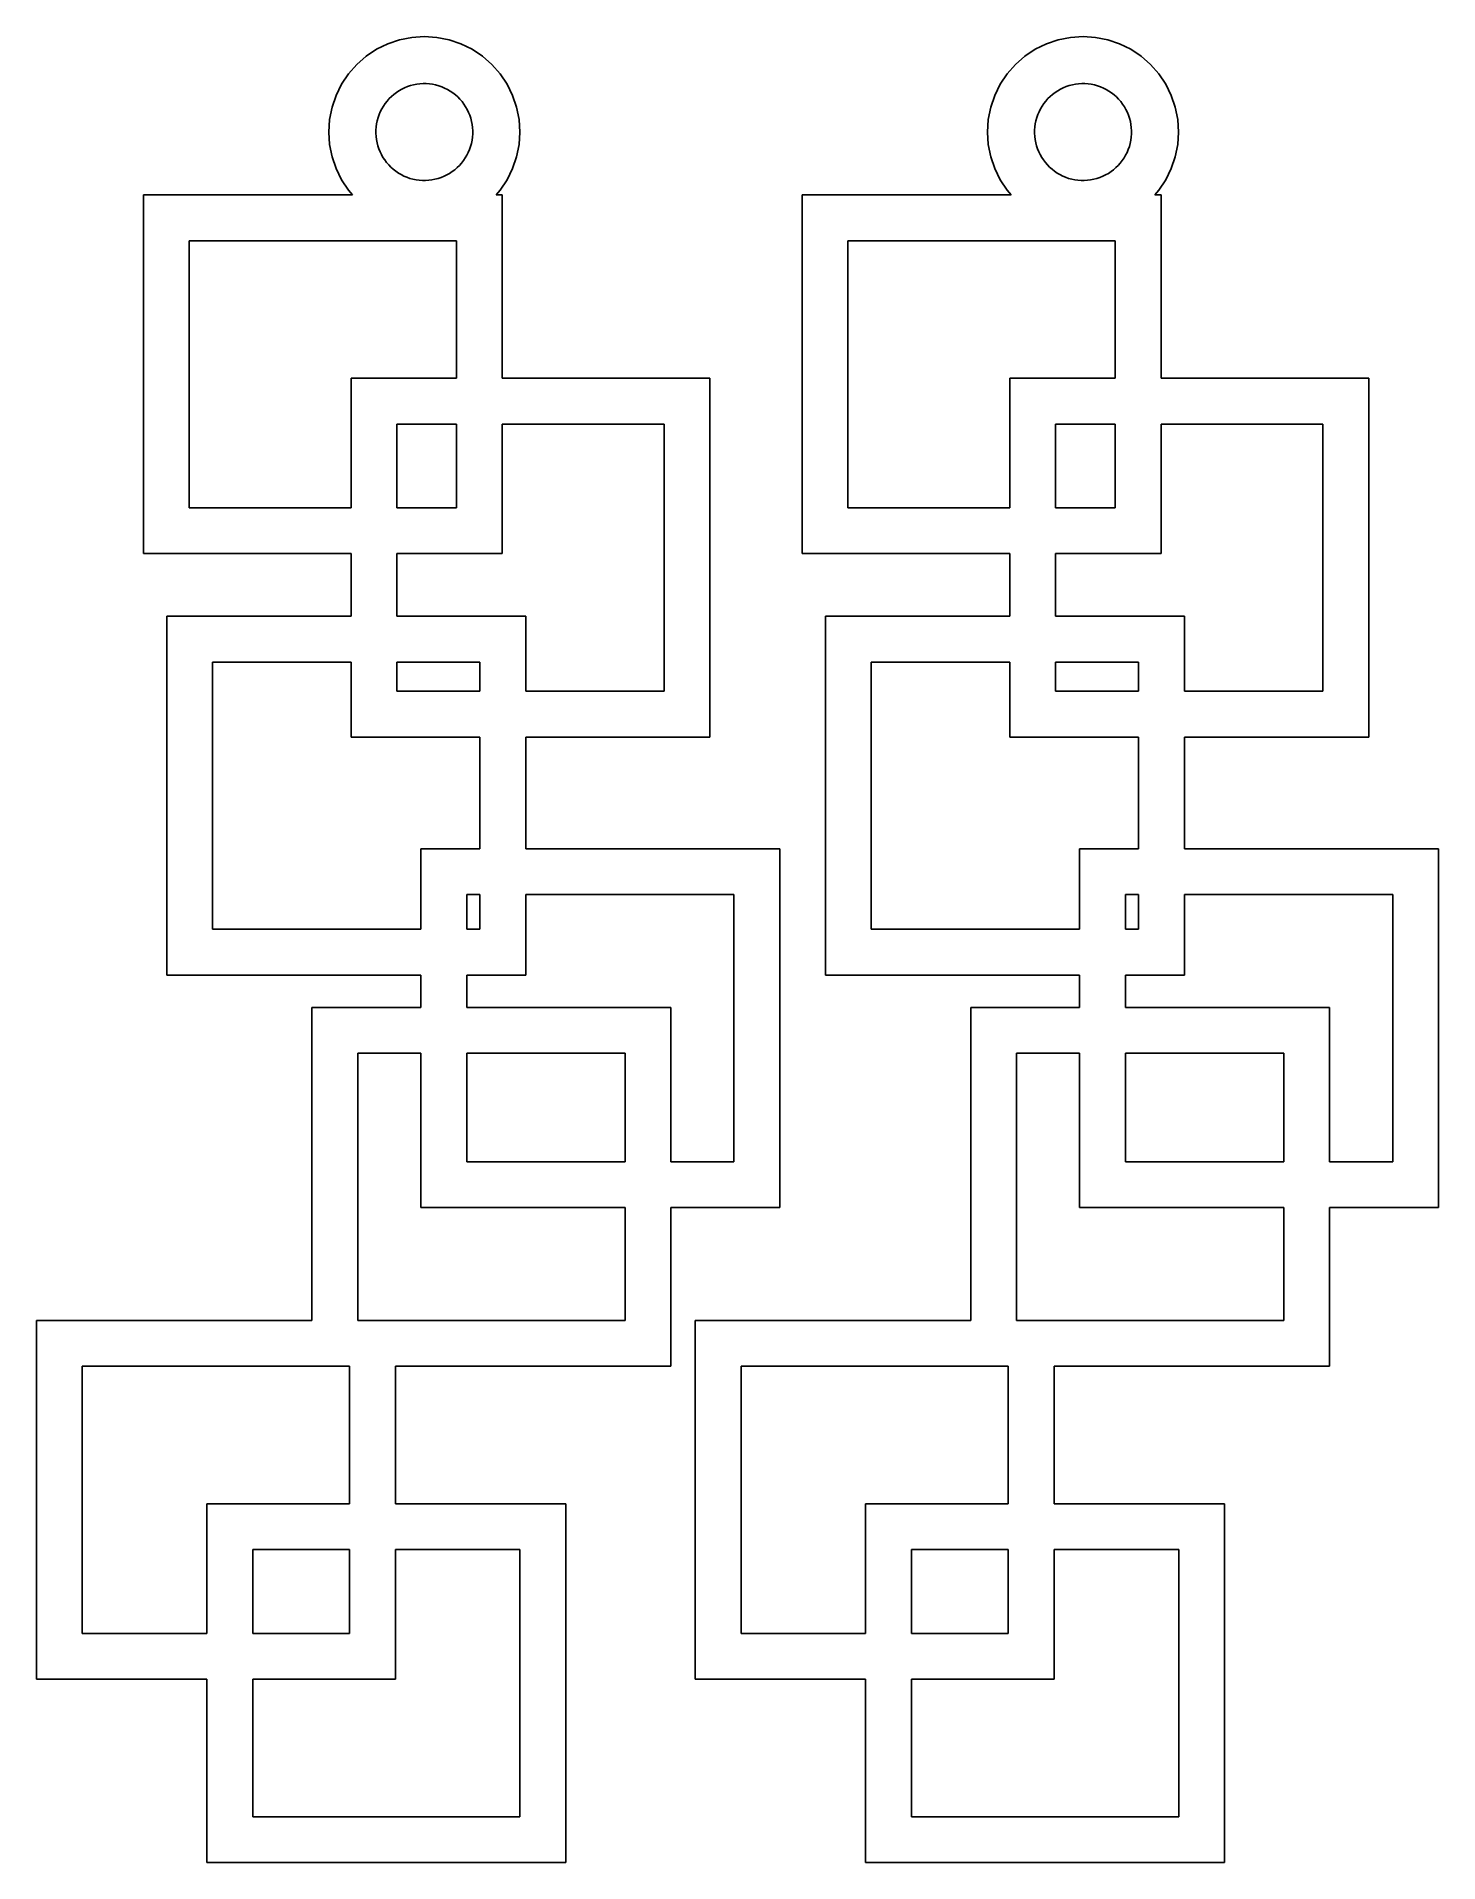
# Model space of a CAD drawing. Extents: x -18.4 to 18.4, y -23.9 to 23.9.
import ezdxf

# ---------------------------------------------------------------- set-up
doc = ezdxf.new("R2010")
doc.units = 0
doc.header["$MEASUREMENT"] = 0
doc.layers.get('0').update_dxf_attribs({"linetype": 'CONTINUOUS'})

msp = doc.modelspace()

# ---------------------------------------------------------------- linework, layer by layer
for p, q in [((-8.203, 23.92), (-8.529, 23.898)), ((-7.876, 23.898), (-8.203, 23.92)), ((9.05, 23.92), (8.724, 23.898)), ((9.377, 23.898), (9.05, 23.92)), ((-9.454, 23.584), (-9.726, 23.402)), ((-9.16, 23.729), (-9.454, 23.584)), ((-8.85, 23.834), (-9.16, 23.729)), ((-8.529, 23.898), (-8.85, 23.834)), ((-7.555, 23.834), (-7.876, 23.898)), ((-7.245, 23.729), (-7.555, 23.834)), ((-6.951, 23.584), (-7.245, 23.729)), ((-6.679, 23.402), (-6.951, 23.584)), ((7.799, 23.584), (7.527, 23.402)), ((8.093, 23.729), (7.799, 23.584)), ((8.403, 23.834), (8.093, 23.729)), ((8.724, 23.898), (8.403, 23.834)), ((9.698, 23.834), (9.377, 23.898)), ((10.008, 23.729), (9.698, 23.834)), ((10.301, 23.584), (10.008, 23.729)), ((10.574, 23.402), (10.301, 23.584)), ((-9.972, 23.187), (-10.188, 22.941)), ((-9.726, 23.402), (-9.972, 23.187)), ((-6.433, 23.187), (-6.679, 23.402)), ((-6.217, 22.941), (-6.433, 23.187)), ((7.281, 23.187), (7.065, 22.941)), ((7.527, 23.402), (7.281, 23.187)), ((10.82, 23.187), (10.574, 23.402)), ((11.036, 22.941), (10.82, 23.187)), ((-10.37, 22.668), (-10.515, 22.375)), ((-10.188, 22.941), (-10.37, 22.668)), ((-8.866, 22.5), (-8.935, 22.455)), ((-8.793, 22.541), (-8.866, 22.5)), ((-8.719, 22.578), (-8.793, 22.541)), ((-8.642, 22.609), (-8.719, 22.578)), ((-8.563, 22.635), (-8.642, 22.609)), ((-8.482, 22.656), (-8.563, 22.635)), ((-8.401, 22.672), (-8.482, 22.656)), ((-8.318, 22.682), (-8.401, 22.672)), ((-8.235, 22.687), (-8.318, 22.682)), ((-8.152, 22.686), (-8.235, 22.687)), ((-8.069, 22.68), (-8.152, 22.686)), ((-7.987, 22.669), (-8.069, 22.68)), ((-7.906, 22.652), (-7.987, 22.669)), ((-7.826, 22.63), (-7.906, 22.652)), ((-7.747, 22.603), (-7.826, 22.63)), ((-7.67, 22.57), (-7.747, 22.603)), ((-7.596, 22.533), (-7.67, 22.57)), ((-7.524, 22.491), (-7.596, 22.533)), ((-7.456, 22.444), (-7.524, 22.491)), ((-6.035, 22.668), (-6.217, 22.941)), ((-5.891, 22.375), (-6.035, 22.668)), ((6.883, 22.668), (6.738, 22.375)), ((7.065, 22.941), (6.883, 22.668)), ((8.387, 22.5), (8.318, 22.455)), ((8.459, 22.541), (8.387, 22.5)), ((8.534, 22.578), (8.459, 22.541)), ((8.611, 22.609), (8.534, 22.578)), ((8.69, 22.635), (8.611, 22.609)), ((8.77, 22.656), (8.69, 22.635)), ((8.852, 22.672), (8.77, 22.656)), ((8.935, 22.682), (8.852, 22.672)), ((9.018, 22.687), (8.935, 22.682)), ((9.101, 22.686), (9.018, 22.687)), ((9.184, 22.68), (9.101, 22.686)), ((9.266, 22.669), (9.184, 22.68)), ((9.347, 22.652), (9.266, 22.669)), ((9.427, 22.63), (9.347, 22.652)), ((9.506, 22.603), (9.427, 22.63)), ((9.582, 22.57), (9.506, 22.603)), ((9.657, 22.533), (9.582, 22.57)), ((9.728, 22.491), (9.657, 22.533)), ((9.797, 22.444), (9.728, 22.491)), ((11.217, 22.668), (11.036, 22.941)), ((11.362, 22.375), (11.217, 22.668)), ((-10.62, 22.065), (-10.684, 21.744)), ((-10.515, 22.375), (-10.62, 22.065)), ((-9.318, 22.024), (-9.356, 21.949)), ((-9.276, 22.095), (-9.318, 22.024)), ((-9.23, 22.164), (-9.276, 22.095)), ((-9.179, 22.23), (-9.23, 22.164)), ((-9.123, 22.292), (-9.179, 22.23)), ((-9.064, 22.35), (-9.123, 22.292)), ((-9.001, 22.404), (-9.064, 22.35)), ((-8.935, 22.455), (-9.001, 22.404)), ((-7.39, 22.393), (-7.456, 22.444)), ((-7.328, 22.338), (-7.39, 22.393)), ((-7.27, 22.279), (-7.328, 22.338)), ((-7.215, 22.216), (-7.27, 22.279)), ((-7.165, 22.15), (-7.215, 22.216)), ((-7.12, 22.08), (-7.165, 22.15)), ((-7.078, 22.008), (-7.12, 22.08)), ((-7.042, 21.933), (-7.078, 22.008)), ((-5.785, 22.065), (-5.891, 22.375)), ((-5.722, 21.744), (-5.785, 22.065)), ((6.633, 22.065), (6.569, 21.744)), ((6.738, 22.375), (6.633, 22.065)), ((7.934, 22.024), (7.897, 21.949)), ((7.976, 22.095), (7.934, 22.024)), ((8.023, 22.164), (7.976, 22.095)), ((8.074, 22.23), (8.023, 22.164)), ((8.129, 22.292), (8.074, 22.23)), ((8.189, 22.35), (8.129, 22.292)), ((8.251, 22.404), (8.189, 22.35)), ((8.318, 22.455), (8.251, 22.404)), ((9.863, 22.393), (9.797, 22.444)), ((9.925, 22.338), (9.863, 22.393)), ((9.983, 22.279), (9.925, 22.338)), ((10.038, 22.216), (9.983, 22.279)), ((10.088, 22.15), (10.038, 22.216)), ((10.133, 22.08), (10.088, 22.15)), ((10.174, 22.008), (10.133, 22.08)), ((10.211, 21.933), (10.174, 22.008)), ((11.467, 22.065), (11.362, 22.375)), ((11.531, 21.744), (11.467, 22.065)), ((-10.684, 21.744), (-10.705, 21.417)), ((-9.466, 21.55), (-9.472, 21.468)), ((-9.454, 21.633), (-9.466, 21.55)), ((-9.437, 21.714), (-9.454, 21.633)), ((-9.415, 21.794), (-9.437, 21.714)), ((-9.388, 21.873), (-9.415, 21.794)), ((-9.356, 21.949), (-9.388, 21.873)), ((-7.011, 21.856), (-7.042, 21.933)), ((-6.985, 21.777), (-7.011, 21.856)), ((-6.964, 21.697), (-6.985, 21.777)), ((-6.948, 21.615), (-6.964, 21.697)), ((-6.938, 21.533), (-6.948, 21.615)), ((-6.933, 21.45), (-6.938, 21.533)), ((-5.7, 21.417), (-5.722, 21.744)), ((6.569, 21.744), (6.548, 21.417)), ((7.787, 21.55), (7.781, 21.468)), ((7.799, 21.633), (7.787, 21.55)), ((7.815, 21.714), (7.799, 21.633)), ((7.837, 21.794), (7.815, 21.714)), ((7.865, 21.873), (7.837, 21.794)), ((7.897, 21.949), (7.865, 21.873)), ((10.242, 21.856), (10.211, 21.933)), ((10.268, 21.777), (10.242, 21.856)), ((10.289, 21.697), (10.268, 21.777)), ((10.305, 21.615), (10.289, 21.697)), ((10.315, 21.533), (10.305, 21.615)), ((10.32, 21.45), (10.315, 21.533)), ((11.553, 21.417), (11.531, 21.744)), ((-10.705, 21.417), (-10.684, 21.091)), ((-10.684, 21.091), (-10.62, 20.769)), ((-9.472, 21.468), (-9.472, 21.384)), ((-9.472, 21.384), (-9.467, 21.302)), ((-9.467, 21.302), (-9.457, 21.219)), ((-9.457, 21.219), (-9.441, 21.137)), ((-9.441, 21.137), (-9.421, 21.057)), ((-9.421, 21.057), (-9.394, 20.978)), ((-6.99, 21.04), (-6.968, 21.12)), ((-6.968, 21.12), (-6.951, 21.202)), ((-6.951, 21.202), (-6.94, 21.284)), ((-6.94, 21.284), (-6.934, 21.367)), ((-6.934, 21.367), (-6.933, 21.45)), ((-5.785, 20.769), (-5.722, 21.091)), ((-5.722, 21.091), (-5.7, 21.417)), ((6.548, 21.417), (6.569, 21.091)), ((6.569, 21.091), (6.633, 20.769)), ((7.781, 21.468), (7.781, 21.384)), ((7.781, 21.384), (7.785, 21.302)), ((7.785, 21.302), (7.796, 21.219)), ((7.796, 21.219), (7.811, 21.137)), ((7.811, 21.137), (7.832, 21.057)), ((7.832, 21.057), (7.858, 20.978)), ((10.263, 21.04), (10.285, 21.12)), ((10.285, 21.12), (10.302, 21.202)), ((10.302, 21.202), (10.313, 21.284)), ((10.313, 21.284), (10.319, 21.367)), ((10.319, 21.367), (10.32, 21.45)), ((11.467, 20.769), (11.531, 21.091)), ((11.531, 21.091), (11.553, 21.417)), ((-10.62, 20.769), (-10.515, 20.46)), ((-9.394, 20.978), (-9.363, 20.901)), ((-9.363, 20.901), (-9.327, 20.826)), ((-9.327, 20.826), (-9.286, 20.754)), ((-9.286, 20.754), (-9.24, 20.685)), ((-9.24, 20.685), (-9.19, 20.618)), ((-9.19, 20.618), (-9.136, 20.556)), ((-7.282, 20.543), (-7.227, 20.605)), ((-7.227, 20.605), (-7.176, 20.67)), ((-7.176, 20.67), (-7.129, 20.739)), ((-7.129, 20.739), (-7.087, 20.811)), ((-7.087, 20.811), (-7.05, 20.885)), ((-7.05, 20.885), (-7.017, 20.961)), ((-7.017, 20.961), (-6.99, 21.04)), ((-5.891, 20.46), (-5.785, 20.769)), ((6.633, 20.769), (6.738, 20.46)), ((7.858, 20.978), (7.89, 20.901)), ((7.89, 20.901), (7.926, 20.826)), ((7.926, 20.826), (7.967, 20.754)), ((7.967, 20.754), (8.013, 20.685)), ((8.013, 20.685), (8.063, 20.618)), ((8.063, 20.618), (8.117, 20.556)), ((9.971, 20.543), (10.026, 20.605)), ((10.026, 20.605), (10.077, 20.67)), ((10.077, 20.67), (10.124, 20.739)), ((10.124, 20.739), (10.166, 20.811)), ((10.166, 20.811), (10.203, 20.885)), ((10.203, 20.885), (10.236, 20.961)), ((10.236, 20.961), (10.263, 21.04)), ((11.362, 20.46), (11.467, 20.769)), ((-10.515, 20.46), (-10.37, 20.166)), ((-10.37, 20.166), (-10.188, 19.894)), ((-9.136, 20.556), (-9.077, 20.496)), ((-9.077, 20.496), (-9.015, 20.441)), ((-9.015, 20.441), (-8.95, 20.39)), ((-8.95, 20.39), (-8.881, 20.343)), ((-8.881, 20.343), (-8.809, 20.301)), ((-8.809, 20.301), (-8.735, 20.264)), ((-8.735, 20.264), (-8.658, 20.232)), ((-8.658, 20.232), (-8.58, 20.204)), ((-8.58, 20.204), (-8.5, 20.182)), ((-8.5, 20.182), (-8.418, 20.166)), ((-8.418, 20.166), (-8.336, 20.154)), ((-8.336, 20.154), (-8.253, 20.148)), ((-8.253, 20.148), (-8.17, 20.148)), ((-8.17, 20.148), (-8.087, 20.152)), ((-8.087, 20.152), (-8.005, 20.163)), ((-8.005, 20.163), (-7.923, 20.178)), ((-7.923, 20.178), (-7.843, 20.199)), ((-7.843, 20.199), (-7.764, 20.225)), ((-7.764, 20.225), (-7.687, 20.257)), ((-7.687, 20.257), (-7.612, 20.293)), ((-7.612, 20.293), (-7.54, 20.334)), ((-7.54, 20.334), (-7.47, 20.38)), ((-7.47, 20.38), (-7.404, 20.43)), ((-7.404, 20.43), (-7.341, 20.484)), ((-7.341, 20.484), (-7.282, 20.543)), ((-6.217, 19.894), (-6.035, 20.166)), ((-6.035, 20.166), (-5.891, 20.46)), ((6.738, 20.46), (6.883, 20.166)), ((6.883, 20.166), (7.065, 19.894)), ((8.117, 20.556), (8.176, 20.496)), ((8.176, 20.496), (8.238, 20.441)), ((8.238, 20.441), (8.303, 20.39)), ((8.303, 20.39), (8.372, 20.343)), ((8.372, 20.343), (8.444, 20.301)), ((8.444, 20.301), (8.518, 20.264)), ((8.518, 20.264), (8.595, 20.232)), ((8.595, 20.232), (8.673, 20.204)), ((8.673, 20.204), (8.753, 20.182)), ((8.753, 20.182), (8.835, 20.166)), ((8.835, 20.166), (8.917, 20.154)), ((8.917, 20.154), (9, 20.148)), ((9, 20.148), (9.083, 20.148)), ((9.083, 20.148), (9.166, 20.152)), ((9.166, 20.152), (9.248, 20.163)), ((9.248, 20.163), (9.33, 20.178)), ((9.33, 20.178), (9.41, 20.199)), ((9.41, 20.199), (9.489, 20.225)), ((9.489, 20.225), (9.566, 20.257)), ((9.566, 20.257), (9.641, 20.293)), ((9.641, 20.293), (9.713, 20.334)), ((9.713, 20.334), (9.783, 20.38)), ((9.783, 20.38), (9.849, 20.43)), ((9.849, 20.43), (9.912, 20.484)), ((9.912, 20.484), (9.971, 20.543)), ((11.036, 19.894), (11.217, 20.166)), ((11.217, 20.166), (11.362, 20.46)), ((-15.56, 19.771), (-15.56, 10.371)), ((-10.081, 19.771), (-15.56, 19.771)), ((-10.188, 19.894), (-10.081, 19.771)), ((-6.325, 19.771), (-6.217, 19.894)), ((-6.16, 19.771), (-6.325, 19.771)), ((-6.16, 14.965), (-6.16, 19.771)), ((1.693, 19.771), (1.693, 10.371)), ((7.172, 19.771), (1.693, 19.771)), ((7.065, 19.894), (7.172, 19.771)), ((10.928, 19.771), (11.036, 19.894)), ((11.093, 19.771), (10.928, 19.771)), ((11.093, 14.965), (11.093, 19.771)), ((-7.36, 18.571), (-14.36, 18.571)), ((-14.36, 18.571), (-14.36, 11.571)), ((-7.36, 14.965), (-7.36, 18.571)), ((9.893, 18.571), (2.893, 18.571)), ((2.893, 18.571), (2.893, 11.571)), ((9.893, 14.965), (9.893, 18.571)), ((-7.36, 14.965), (-10.121, 14.965)), ((-10.121, 14.965), (-10.121, 11.571)), ((-0.721, 14.965), (-6.16, 14.965)), ((-0.721, 5.565), (-0.721, 14.965)), ((9.893, 14.965), (7.132, 14.965)), ((7.132, 14.965), (7.132, 11.571)), ((16.532, 14.965), (11.093, 14.965)), ((16.532, 5.565), (16.532, 14.965)), ((-7.36, 13.765), (-8.921, 13.765)), ((-8.921, 13.765), (-8.921, 11.571)), ((-7.36, 11.571), (-7.36, 13.765)), ((-1.921, 13.765), (-6.16, 13.765)), ((-6.16, 10.371), (-6.16, 13.765)), ((-1.921, 6.765), (-1.921, 13.765)), ((9.893, 13.765), (8.332, 13.765)), ((8.332, 13.765), (8.332, 11.571)), ((9.893, 11.571), (9.893, 13.765)), ((15.332, 13.765), (11.093, 13.765)), ((11.093, 10.371), (11.093, 13.765)), ((15.332, 6.765), (15.332, 13.765)), ((-14.36, 11.571), (-10.121, 11.571)), ((-8.921, 11.571), (-7.36, 11.571)), ((2.893, 11.571), (7.132, 11.571)), ((8.332, 11.571), (9.893, 11.571)), ((-15.56, 10.371), (-10.121, 10.371)), ((-10.121, 10.371), (-10.121, 8.731)), ((-8.921, 10.371), (-6.16, 10.371)), ((-8.921, 10.371), (-8.921, 8.731)), ((1.693, 10.371), (7.132, 10.371)), ((7.132, 10.371), (7.132, 8.731)), ((8.332, 10.371), (11.093, 10.371)), ((8.332, 10.371), (8.332, 8.731)), ((-14.948, 8.731), (-14.948, -0.669)), ((-10.121, 8.731), (-14.948, 8.731)), ((-5.548, 8.731), (-8.921, 8.731)), ((-5.548, 6.765), (-5.548, 8.731)), ((2.305, 8.731), (2.305, -0.669)), ((7.132, 8.731), (2.305, 8.731)), ((11.705, 8.731), (8.332, 8.731)), ((11.705, 6.765), (11.705, 8.731)), ((-13.748, 7.531), (-13.748, 0.531)), ((-10.121, 7.531), (-13.748, 7.531)), ((-10.121, 7.531), (-10.121, 5.565)), ((-6.748, 7.531), (-8.921, 7.531)), ((-8.921, 7.531), (-8.921, 6.765)), ((-6.748, 6.765), (-6.748, 7.531)), ((3.505, 7.531), (3.505, 0.531)), ((7.132, 7.531), (3.505, 7.531)), ((7.132, 7.531), (7.132, 5.565)), ((10.505, 7.531), (8.332, 7.531)), ((8.332, 7.531), (8.332, 6.765)), ((10.505, 6.765), (10.505, 7.531)), ((-8.921, 6.765), (-6.748, 6.765)), ((-5.548, 6.765), (-1.921, 6.765)), ((8.332, 6.765), (10.505, 6.765)), ((11.705, 6.765), (15.332, 6.765)), ((-10.121, 5.565), (-6.748, 5.565)), ((-6.748, 2.637), (-6.748, 5.565)), ((-5.548, 2.637), (-5.548, 5.565)), ((-5.548, 5.565), (-0.721, 5.565)), ((7.132, 5.565), (10.505, 5.565)), ((10.505, 2.637), (10.505, 5.565)), ((11.705, 2.637), (11.705, 5.565)), ((11.705, 5.565), (16.532, 5.565)), ((-8.293, 2.637), (-8.293, 0.531)), ((-6.748, 2.637), (-8.293, 2.637)), ((1.107, 2.637), (-5.548, 2.637)), ((1.107, -6.763), (1.107, 2.637)), ((8.96, 2.637), (8.96, 0.531)), ((10.505, 2.637), (8.96, 2.637)), ((18.36, 2.637), (11.705, 2.637)), ((18.36, -6.763), (18.36, 2.637)), ((-7.093, 1.437), (-7.093, 0.531)), ((-6.748, 1.437), (-7.093, 1.437)), ((-6.748, 0.531), (-6.748, 1.437)), ((-0.093, 1.437), (-5.548, 1.437)), ((-5.548, -0.669), (-5.548, 1.437)), ((-0.093, -5.563), (-0.093, 1.437)), ((10.16, 1.437), (10.16, 0.531)), ((10.505, 1.437), (10.16, 1.437)), ((10.505, 0.531), (10.505, 1.437)), ((17.16, 1.437), (11.705, 1.437)), ((11.705, -0.669), (11.705, 1.437)), ((17.16, -5.563), (17.16, 1.437)), ((-13.748, 0.531), (-8.293, 0.531)), ((-7.093, 0.531), (-6.748, 0.531)), ((3.505, 0.531), (8.96, 0.531)), ((10.16, 0.531), (10.505, 0.531)), ((-14.948, -0.669), (-8.293, -0.669)), ((-8.293, -0.669), (-8.293, -1.518)), ((-7.093, -0.669), (-7.093, -1.518)), ((-7.093, -0.669), (-5.548, -0.669)), ((2.305, -0.669), (8.96, -0.669)), ((8.96, -0.669), (8.96, -1.518)), ((10.16, -0.669), (10.16, -1.518)), ((10.16, -0.669), (11.705, -0.669)), ((-11.145, -1.518), (-11.145, -9.718)), ((-8.293, -1.518), (-11.145, -1.518)), ((-1.745, -1.518), (-7.093, -1.518)), ((-1.745, -5.563), (-1.745, -1.518)), ((6.108, -1.518), (6.108, -9.718)), ((8.96, -1.518), (6.108, -1.518)), ((15.508, -1.518), (10.16, -1.518)), ((15.508, -5.563), (15.508, -1.518)), ((-9.945, -2.718), (-9.945, -9.718)), ((-8.293, -2.718), (-9.945, -2.718)), ((-8.293, -2.718), (-8.293, -6.763)), ((-2.945, -2.718), (-7.093, -2.718)), ((-7.093, -2.718), (-7.093, -5.563)), ((-2.945, -5.563), (-2.945, -2.718)), ((7.308, -2.718), (7.308, -9.718)), ((8.96, -2.718), (7.308, -2.718)), ((8.96, -2.718), (8.96, -6.763)), ((14.308, -2.718), (10.16, -2.718)), ((10.16, -2.718), (10.16, -5.563)), ((14.308, -5.563), (14.308, -2.718)), ((-7.093, -5.563), (-2.945, -5.563)), ((-1.745, -5.563), (-0.093, -5.563)), ((10.16, -5.563), (14.308, -5.563)), ((15.508, -5.563), (17.16, -5.563)), ((-8.293, -6.763), (-2.945, -6.763)), ((-2.945, -9.718), (-2.945, -6.763)), ((-1.745, -10.918), (-1.745, -6.763)), ((-1.745, -6.763), (1.107, -6.763)), ((8.96, -6.763), (14.308, -6.763)), ((14.308, -9.718), (14.308, -6.763)), ((15.508, -10.918), (15.508, -6.763)), ((15.508, -6.763), (18.36, -6.763)), ((-18.36, -9.718), (-18.36, -19.118)), ((-11.145, -9.718), (-18.36, -9.718)), ((-2.945, -9.718), (-9.945, -9.718)), ((-1.107, -9.718), (-1.107, -19.118)), ((6.108, -9.718), (-1.107, -9.718)), ((14.308, -9.718), (7.308, -9.718)), ((-10.16, -10.918), (-17.16, -10.918)), ((-17.16, -10.918), (-17.16, -17.918)), ((-10.16, -14.52), (-10.16, -10.918)), ((-8.96, -10.918), (-1.745, -10.918)), ((-8.96, -14.52), (-8.96, -10.918)), ((7.093, -10.918), (0.093, -10.918)), ((0.093, -10.918), (0.093, -17.918)), ((7.093, -14.52), (7.093, -10.918)), ((8.293, -10.918), (15.508, -10.918)), ((8.293, -14.52), (8.293, -10.918)), ((-13.897, -14.52), (-13.897, -17.918)), ((-10.16, -14.52), (-13.897, -14.52)), ((-4.497, -14.52), (-8.96, -14.52)), ((-4.497, -23.92), (-4.497, -14.52)), ((3.356, -14.52), (3.356, -17.918)), ((7.093, -14.52), (3.356, -14.52)), ((12.756, -14.52), (8.293, -14.52)), ((12.756, -23.92), (12.756, -14.52)), ((-12.697, -15.72), (-12.697, -17.918)), ((-10.16, -15.72), (-12.697, -15.72)), ((-10.16, -17.918), (-10.16, -15.72)), ((-8.96, -19.118), (-8.96, -15.72)), ((-5.697, -15.72), (-8.96, -15.72)), ((-5.697, -22.72), (-5.697, -15.72)), ((4.556, -15.72), (4.556, -17.918)), ((7.093, -15.72), (4.556, -15.72)), ((7.093, -17.918), (7.093, -15.72)), ((8.293, -19.118), (8.293, -15.72)), ((11.556, -15.72), (8.293, -15.72)), ((11.556, -22.72), (11.556, -15.72)), ((-17.16, -17.918), (-13.897, -17.918)), ((-12.697, -17.918), (-10.16, -17.918)), ((0.093, -17.918), (3.356, -17.918)), ((4.556, -17.918), (7.093, -17.918)), ((-18.36, -19.118), (-13.897, -19.118)), ((-13.897, -19.118), (-13.897, -23.92)), ((-12.697, -19.118), (-12.697, -22.72)), ((-12.697, -19.118), (-8.96, -19.118)), ((-1.107, -19.118), (3.356, -19.118)), ((3.356, -19.118), (3.356, -23.92)), ((4.556, -19.118), (4.556, -22.72)), ((4.556, -19.118), (8.293, -19.118)), ((-12.697, -22.72), (-5.697, -22.72)), ((4.556, -22.72), (11.556, -22.72)), ((-13.897, -23.92), (-4.497, -23.92)), ((3.356, -23.92), (12.756, -23.92))]:
    msp.add_line(p, q)

doc.saveas('drawing.dxf')
